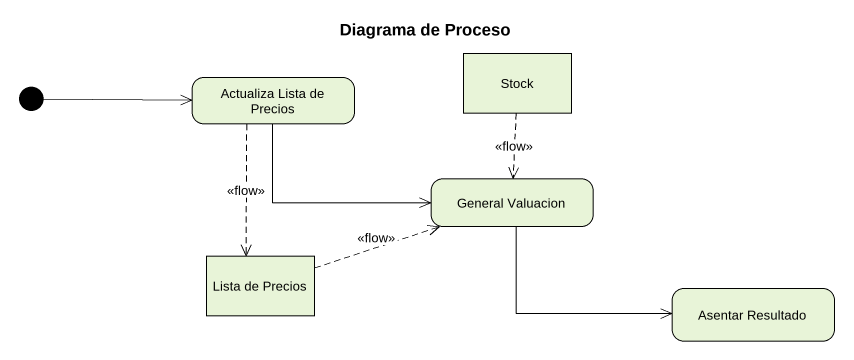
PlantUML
@startuml
title Diagrama de Proceso
hide empty description
state "Actualiza Lista de Precios" as Actualiza_Lista_de_Precios
state Stock <<object>>
state "General Valuacion" as General_Valuacion
state "Lista de Precios" as Lista_de_Precios <<object>>
state "Asentar Resultado" as Asentar_Resultado
[*] -right-> Actualiza_Lista_de_Precios
Actualiza_Lista_de_Precios -right-> General_Valuacion
Actualiza_Lista_de_Precios -[dashed]-> Lista_de_Precios : <<flow>>
Stock -[dashed]-> General_Valuacion : <<flow>>
General_Valuacion -right-> Asentar_Resultado
Lista_de_Precios -right[dashed]-> General_Valuacion : <<flow>>
@enduml
